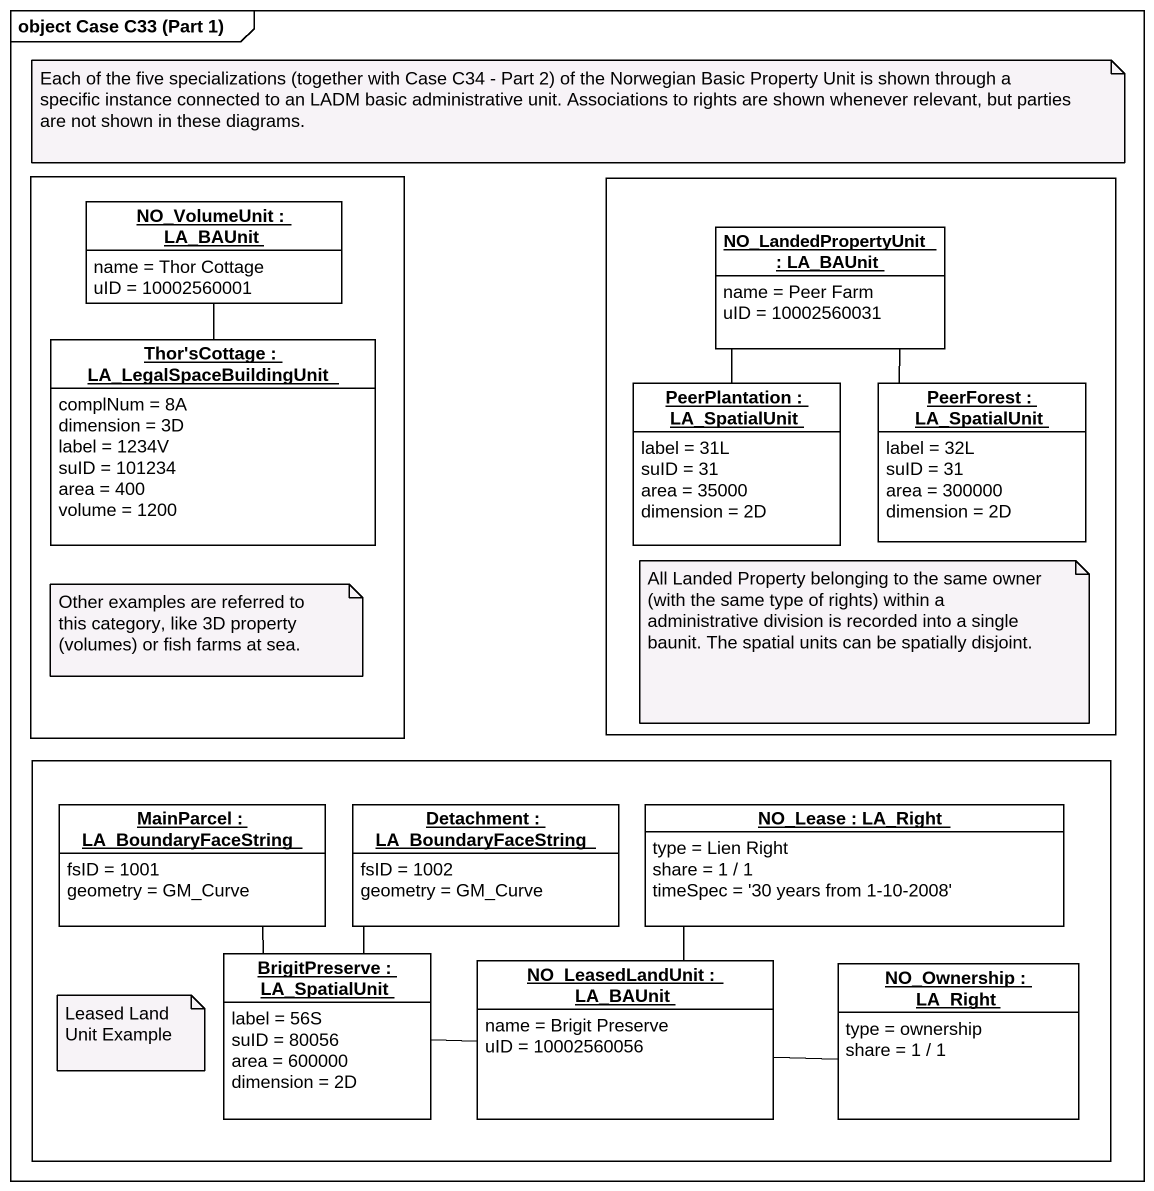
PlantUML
@startuml
mainframe object Case C33 (Part 1)
hide circle
hide empty members
rectangle " " as rectangle1 #FFFFFF {
  object "NO_VolumeUnit : LA_BAUnit" as NO_VolumeUnit #FFFFFF {
    name = Thor Cottage
    uID = 10002560001
  }
  object "Thor'sCottage : LA_LegalSpaceBuildingUnit" as Thor_sCottage #FFFFFF {
    complNum = 8A
    dimension = 3D
    label = 1234V
    suID = 101234
    area = 400
    volume = 1200
  }
}
rectangle " " as rectangle2 #FFFFFF {
  object "NO_LandedPropertyUnit : LA_BAUnit" as NO_LandedPropertyUnit #FFFFFF {
    name = Peer Farm
    uID = 10002560031
  }
  object "PeerPlantation : LA_SpatialUnit" as PeerPlantation #FFFFFF {
    label = 31L
    suID = 31
    area = 35000
    dimension = 2D
  }
  object "PeerForest : LA_SpatialUnit" as PeerForest #FFFFFF {
    label = 32L
    suID = 31
    area = 300000
    dimension = 2D
  }
}
rectangle " " as rectangle3 #FFFFFF {
  object "MainParcel : LA_BoundaryFaceString" as MainParcel #FFFFFF {
    fsID = 1001
    geometry = GM_Curve
  }
  object "Detachment : LA_BoundaryFaceString" as Detachment #FFFFFF {
    fsID = 1002
    geometry = GM_Curve
  }
  object "NO_Lease : LA_Right" as NO_Lease #FFFFFF {
    type = Lien Right
    share = 1 / 1
    timeSpec = '30 years from 1-10-2008'
  }
  object "BrigitPreserve : LA_SpatialUnit" as BrigitPreserve #FFFFFF {
    label = 56S
    suID = 80056
    area = 600000
    dimension = 2D
  }
  object "NO_LeasedLandUnit : LA_BAUnit" as NO_LeasedLandUnit #FFFFFF {
    name = Brigit Preserve
    uID = 10002560056
  }
  object "NO_Ownership : LA_Right" as NO_Ownership #FFFFFF {
    type = ownership
    share = 1 / 1
  }
}
NO_LandedPropertyUnit -- PeerPlantation
NO_LandedPropertyUnit -- PeerForest
Thor_sCottage -up- NO_VolumeUnit
MainParcel -- BrigitPreserve
Detachment -- BrigitPreserve
NO_LeasedLandUnit -up- NO_Lease
NO_LeasedLandUnit -left- BrigitPreserve
NO_LeasedLandUnit -right- NO_Ownership
note as N1
  Each of the five specializations (together with Case C34 - Part 2) of the Norwegian Basic Property Unit is shown through a specific instance connected to an LADM basic administrative unit. Associations to rights are shown whenever relevant, but parties are not shown in these diagrams.
end note
note as N2
  Other examples are referred to this category, like 3D property (volumes) or fish farms at sea.
end note
note as N3
  All Landed Property belonging to the same owner (with the same type of rights) within a administrative division is recorded into a single baunit. The spatial units can be spatially disjoint.
end note
note as N4
  Leased Land Unit Example
end note
@enduml
